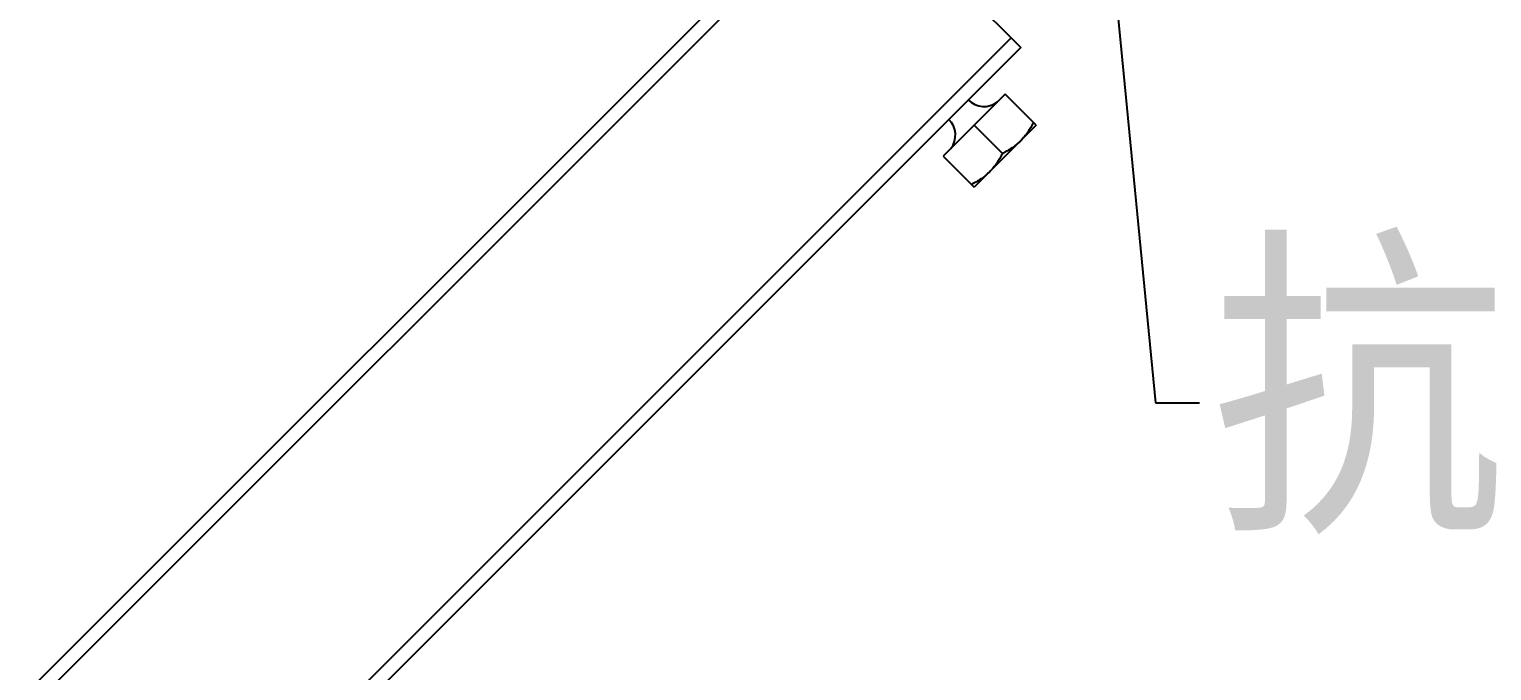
# Model space of a CAD drawing. Extents: x 69728788 to 150676229, y 20327566 to 43663798.
# Drawn here: x 75471724 to 75472938, y 20764543 to 20765075 of the extents above; entities that cross this region are included whole.
import ezdxf

# ---------------------------------------------------------------- set-up
doc = ezdxf.new("R2010")
doc.units = 0
doc.header["$LTSCALE"] = 1000
doc.header["$MEASUREMENT"] = 0
doc.layers.get('0').update_dxf_attribs({"linetype": 'CONTINUOUS'})
doc.layers.add('02___PRT_ALL_AXES', color=7, linetype='CONTINUOUS')
doc.layers.add('03___PRT_ALL_CURVES', color=7, linetype='CONTINUOUS')
doc.styles.add('_TEL_DIM', font='SIMPLEX', dxfattribs={"width": 0.8, "height": 3.5, "bigfont": 'HZTXT'})

msp = doc.modelspace()

# ---------------------------------------------------------------- linework, layer by layer
at = {"color": 7, "linetype": 'Continuous'}
for p, q in [((75472402.28072545, 20765204.67542636), (75470566.36173064, 20763368.75643154)), ((75472410.32410237, 20765196.63204943), (75470577.37001117, 20763363.67795823)), ((75472402.28072545, 20765204.67542636), (75472547.06151001, 20765059.8946418)), ((75472539.01813309, 20765067.93801872), (75470706.06404188, 20763234.98392751)), ((75472547.06151001, 20765059.8946418), (75470714.1074188, 20763226.9405506)), ((75472534.19210693, 20765021.28643259), (75472482.71449465, 20764969.8088203))]:
    msp.add_line(p, q, dxfattribs=at)
at = {"color": 4, "extrusion": (0.9953316269121872, 0.09651400141087532, 0), "elevation": 77124414.87966721}
msp.add_lwpolyline([(13384240.00571081, 0), (13383659.31282944, 0)], dxfattribs=at)
at = {"color": 4, "extrusion": (0, 1, 0), "elevation": 20764765.28438612}
msp.add_lwpolyline([(-75472658.82302858, 0), (-75472695.3804307, 0)], dxfattribs=at)
at = {"layer": '02___PRT_ALL_AXES', "color": 7, "linetype": 'Continuous'}
for p, q in [((75472559.93091309, 20764995.54762642), (75472534.19210693, 20765021.28643259)), ((75472559.93091309, 20764995.54762646), (75472508.45330076, 20764944.07001413)), ((75472531.89320949, 20764972.10771773), (75472508.45330079, 20764995.54762644)), ((75472482.71449465, 20764969.8088203), (75472508.4533008, 20764944.07001414))]:
    msp.add_line(p, q, dxfattribs=at)
for centre, start, end in [((75472516.6115831, 20765029.44471489), 224.9999998490727, 307.3718502298063), ((75472474.55621235, 20764987.38934414), 322.6281496000979, 44.99999984907272)]:
    msp.add_arc(centre, 18.36258511737825, start, end, dxfattribs=at)
for points, knots in [([(75472557.63201565, 20764997.84652388), (75472556.24422315, 20764995.0709389), (75472553.176547, 20764989.67921124), (75472549.239425, 20764984.85613834), (75472547.0615097, 20764982.67822305)], [0, 0, 0, 0, 0.5018728871, 1, 1, 1, 1]), ([(75472547.0615097, 20764982.67822305), (75472544.88359255, 20764980.50030994), (75472540.06052278, 20764976.56318526), (75472534.66879442, 20764973.49551021), (75472531.89320949, 20764972.10771773)], [0, 0, 0, 0, 0.4981270994, 1, 1, 1, 1]), ([(75472531.89320949, 20764972.10771773), (75472530.50541699, 20764969.33213275), (75472527.43774085, 20764963.94040509), (75472523.50061885, 20764959.11733219), (75472521.32270356, 20764956.93941689)], [0, 0, 0, 0, 0.5018728871, 1, 1, 1, 1]), ([(75472521.32270356, 20764956.93941689), (75472519.14478719, 20764954.761503), (75472514.32171625, 20764950.8243795), (75472508.92998828, 20764947.75670407), (75472506.15440334, 20764946.36891159)], [0, 0, 0, 0, 0.4981270992, 1, 1, 1, 1])]:
    msp.add_open_spline(points, degree=3, knots=knots, dxfattribs=at)
at = {"layer": '03___PRT_ALL_CURVES', "color": 4, "linetype": 'Continuous'}
msp.add_line((75472559.93091308, 20764995.54762644), (75472508.45330079, 20764944.07001416), dxfattribs=at)

# ---------------------------------------------------------------- texts
at = {"color": 4, "insert": (75472704.51978122, 20764879.72883056), "char_height": 200, "width": 1782, "attachment_point": 1, "style": '_TEL_DIM'}
msp.add_mtext('\\fￋￎￌﾣﾤ|b0|i0|c134|p2;\\W0.9000000000;\\T1.0000000000;\\o\\l抗震连接构件1', dxfattribs=at)

doc.saveas('drawing.dxf')
